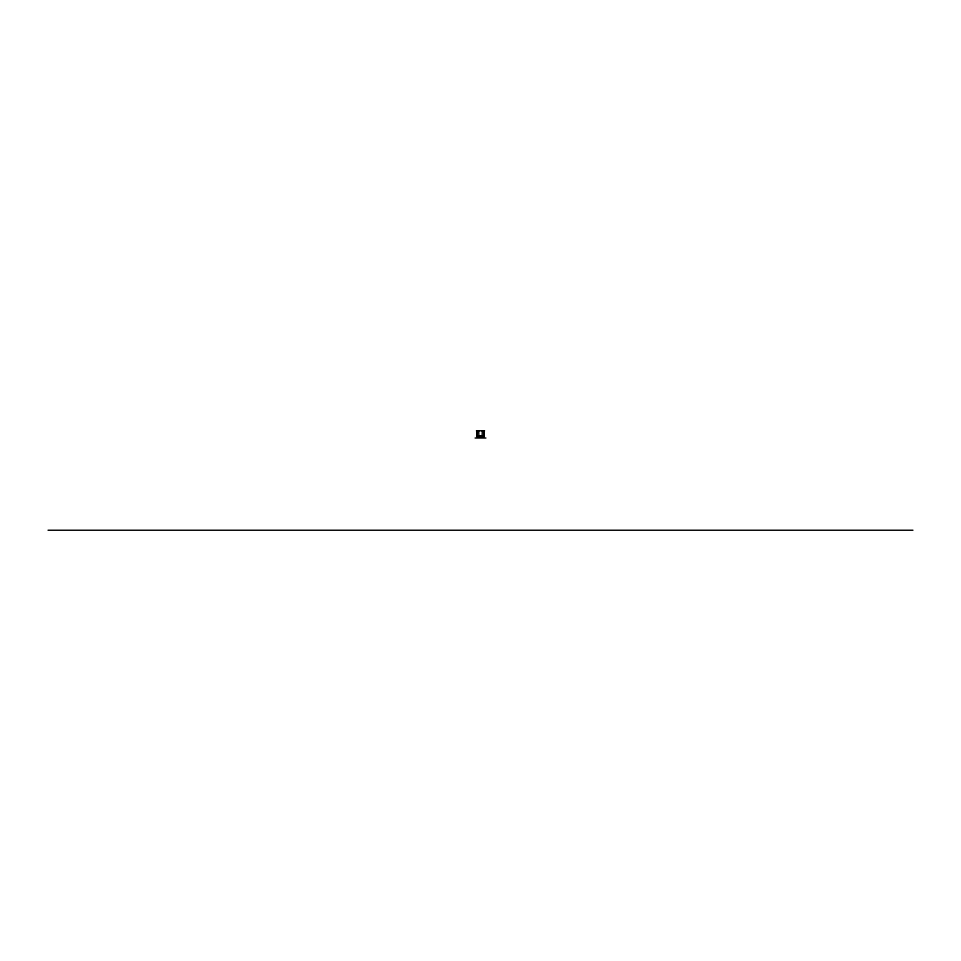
<?xml version="1.0" encoding="UTF-8"?>
<svg xmlns="http://www.w3.org/2000/svg" width="961" height="961" viewBox="0 0 961 961"><rect width="100%" height="100%" fill="white"/><g stroke="black" fill="none" stroke-linecap="round" stroke-linejoin="round"><path stroke-width="1.44" d="M476.896 431.141L477.004 435.765M484.356 436.054L476.656 436.114M478.686 430.768L478.878 435.717A8.397 7.892 0 0 0 479.191 436.787M483.863 437.003L484.356 430.768M476.476 430.768L484.524 430.768M477.329 436.102L483.671 436.102M475.094 438.024L485.906 438.024M48.05 530.232L912.95 530.232M477.136 437.003L476.644 430.768M482.314 430.768L482.122 435.717A8.397 7.892 0 0 1 481.809 436.787M484.104 430.768L484.104 431.141A65.252 43.353 -71.1 0 1 483.996 435.765M483.779 430.768L483.779 435.994M477.221 430.768L477.221 435.994M483.719 436.222A4.577 1.934 0 0 1 477.281 436.222"/></g></svg>
